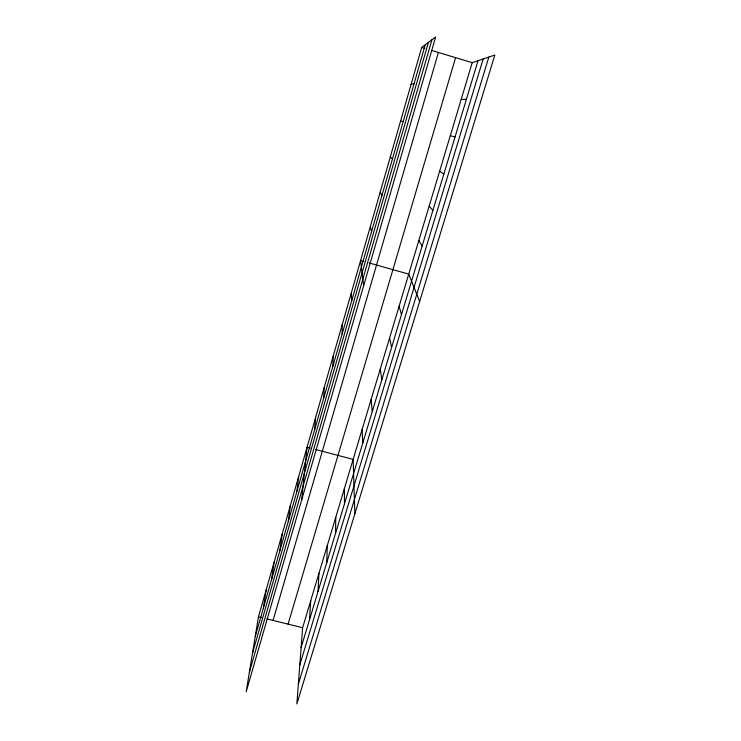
<?xml version="1.0" encoding="UTF-8"?>
<svg xmlns="http://www.w3.org/2000/svg" width="741" height="741" viewBox="0 0 741 741"><rect width="100%" height="100%" fill="white"/><g stroke="black" fill="none" stroke-linecap="round" stroke-linejoin="round"><path stroke-width="1.11" d="M335.525 533.446L335.775 517.264M326.716 562.688L327.29 545.533M332.802 366.489L333.172 356.189M318.037 591.448L318.936 573.358M309.506 619.763L310.72 600.756M323.604 398.51L324.336 387.034M472.212 62.679L302.615 627.738L296.845 703.95L494.831 55.047L472.212 62.679L432.151 50.555M314.555 429.984L315.629 417.378M301.643 500.064L307.07 447.24L310.34 448.101M296.909 491.385L298.651 476.62M288.305 521.331L290.352 505.538M279.839 550.785L282.191 534.011M271.512 579.768L274.161 562.039M263.314 608.287L266.251 589.632M258.461 616.799L246.169 691.761L435.615 37.05L421.703 47.387L258.461 616.799L261.592 617.577M255.256 636.352L425.269 44.738M252.449 653.442L428.418 42.394M249.374 672.235L431.929 39.792M273.068 620.421L438.422 52.444M288.082 624.135L455.595 57.65M301.115 647.615L478.01 60.716M299.79 664.992L483.141 58.993M298.345 684.11L488.838 57.066M411.06 84.52L414.117 83.548M461.161 99.507L466.413 99.192M400.603 120.996L403.169 121.626M266.806 618.874L302.615 627.738M315.786 449.537L353.142 459.392L354.846 513.837M450.306 135.677L455.039 136.946M363.785 261.443L360.598 260.545L363.627 285.822M369.092 262.935L408.754 274.114L419.638 301.485M421.703 47.387L424.843 48.341M439.645 171.208L443.868 174.005M390.331 156.814L392.434 159M429.159 206.109L432.901 210.388M418.869 240.408L422.138 246.105M380.244 192.002L381.893 195.689M399.103 306.274L401.483 314.619M370.333 226.57L371.537 231.701M389.609 337.905L391.572 347.492M380.263 369.027L381.837 379.809M371.084 399.631L372.26 411.57M362.043 429.752L362.849 442.803M351.299 292.954L351.688 300.781M344.389 488.56L344.482 503.732M342.166 324.836L342.166 333.922"/></g></svg>
